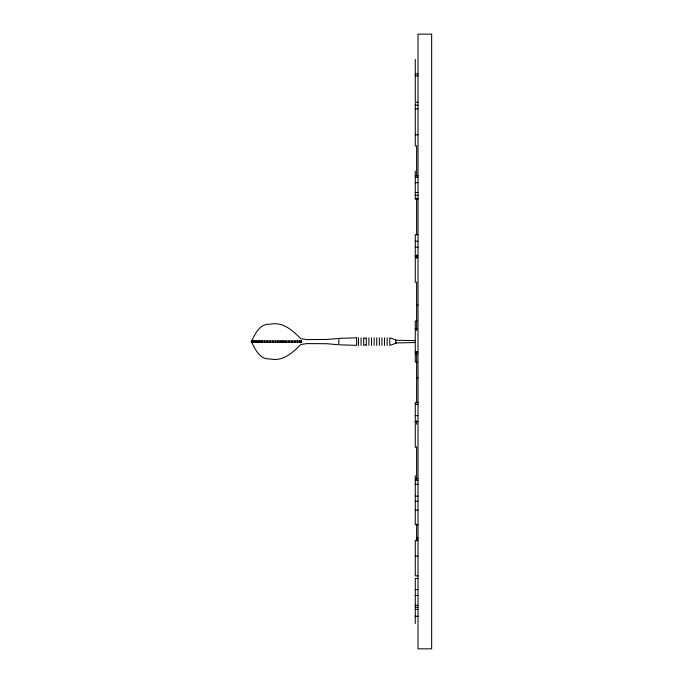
<?xml version="1.0" encoding="UTF-8"?>
<svg xmlns="http://www.w3.org/2000/svg" width="683" height="683" viewBox="0 0 683 683"><rect width="100%" height="100%" fill="white"/><g stroke="black" fill="none" stroke-linecap="round" stroke-linejoin="round"><path stroke-width="1.02" d="M301.177 339.058C292.717 330.572 282.975 321.343 269.964 324.246C259.753 323.435 255.152 333.987 251.344 341.585C255.152 349.192 259.753 359.745 269.964 358.925C282.975 361.836 292.717 352.607 301.177 344.121M366.276 344.574L363.672 345.393L363.672 337.786L366.276 338.606M301.98 344.386L306.727 343.592L326.918 343.72L337.675 344.667M337.675 338.512L326.918 339.46L306.727 339.588L301.98 338.794M415.127 342.524L395.816 342.96M415.273 73.901L418.005 73.901M415.273 75.839L418.005 75.839M418.005 102.219L415.273 102.219L415.273 59.404M415.273 105.191L418.005 105.191M415.273 108.879L418.005 108.879M415.273 134.824L418.005 134.824M415.273 175.804L418.005 175.804M415.273 177.324L418.005 177.324M415.273 182.668L418.005 182.668M415.273 192.521L418.005 192.521M415.273 195.295L418.005 195.295M415.273 198.744L418.005 198.744M418.005 198.975L415.273 198.975L415.273 171.083M418.005 234.593L415.273 234.593L415.273 282.583M415.273 241.236L418.005 241.236M415.273 247.195L418.005 247.195M415.273 255.766L418.005 255.766M415.273 257.397L418.005 257.397M416.639 305.19L418.005 305.19M417.091 321.01L415.273 321.01L415.273 362.058L417.091 362.058M415.273 328.677L417.091 328.677M301.724 340.919L251.344 340.919L251.344 342.26L301.724 342.26M415.273 352.129L418.005 352.129M415.273 354.093L417.091 354.093M416.639 377.733L418.005 377.733M416.639 402.424L418.005 402.424M418.005 402.509L415.273 402.509L415.273 447.536M415.273 404.43L418.005 404.43M415.273 415.588L418.005 415.588M415.273 421.548L418.005 421.548M415.273 478.715L418.005 478.715M415.273 480.627L418.005 480.627M415.273 484.281L418.005 484.281M415.273 496.148L418.005 496.148M415.273 501.228L418.005 501.228M415.273 510.107L418.005 510.107M418.005 524.664L415.273 524.664L415.273 475.684M416.639 537.999L418.005 537.999M418.005 540.381L415.273 540.381L415.273 575.871L418.005 575.871M415.273 556.116L418.005 556.116M418.005 578.51L415.273 578.51L415.273 623.596M415.273 589.566L418.005 589.566M415.273 595.474L418.005 595.474M415.273 605.326L418.005 605.326M415.273 607.264L418.005 607.264M415.273 609.407L418.005 609.407M415.273 616.245L418.005 616.245M415.273 616.527L418.005 616.527M395.816 340.219L415.127 340.655M416.639 145.599L416.639 175.898M416.639 198.087L416.639 234.986M416.639 254.793L416.639 258.353M416.639 281.942L416.639 330.623M416.639 351.625L416.639 403.055M416.639 420.634L416.639 424.22M416.639 446.656L416.639 479.551M416.639 524.151L416.639 541.038M415.273 103.372L415.273 146.222M387.167 337.786L387.167 345.393M384.555 337.786L384.555 345.393M381.951 337.786L381.951 345.393M379.338 337.786L379.338 345.393M376.726 337.786L376.726 345.393M374.113 337.786L374.113 345.393M371.501 337.786L371.501 345.393M368.888 337.786L368.888 345.393M366.276 337.786L366.276 345.393M361.059 337.786L361.059 345.393M358.447 337.786L358.447 345.393M301.177 340.919L301.177 342.26M299.7 340.919L299.7 342.26M297.532 340.723L297.532 342.456M294.834 340.919L294.834 342.26M291.897 340.919L291.897 342.26M288.918 340.919L288.918 342.26M286.117 340.919L286.117 342.26M283.727 340.919L283.727 342.26M281.968 340.919L281.968 342.26M280.286 340.919L280.286 342.26M278.101 340.919L278.101 342.26M275.556 340.919L275.556 342.26M272.79 340.919L272.79 342.26M269.964 340.919L269.964 342.26M267.207 340.919L267.207 342.26M264.68 340.919L264.68 342.26M262.52 340.919L262.52 342.26M260.88 340.919L260.88 342.26M259.506 340.919L259.506 342.26M258.072 340.919L258.072 342.26M256.637 340.919L256.637 342.26M255.263 340.919L255.263 342.26M254.008 340.919L254.008 342.26M252.932 340.919L252.932 342.26M252.087 340.919L252.087 342.26M251.54 340.919L251.54 342.26M395.858 343.276L389.78 345.393L389.78 337.786L395.858 339.903L395.858 343.276M356.637 337.812L338.845 338.375L338.845 344.804L356.637 345.367L356.637 337.812M431.656 34.15L418.005 34.15L418.005 648.85L431.656 648.85L431.656 34.15"/></g></svg>
